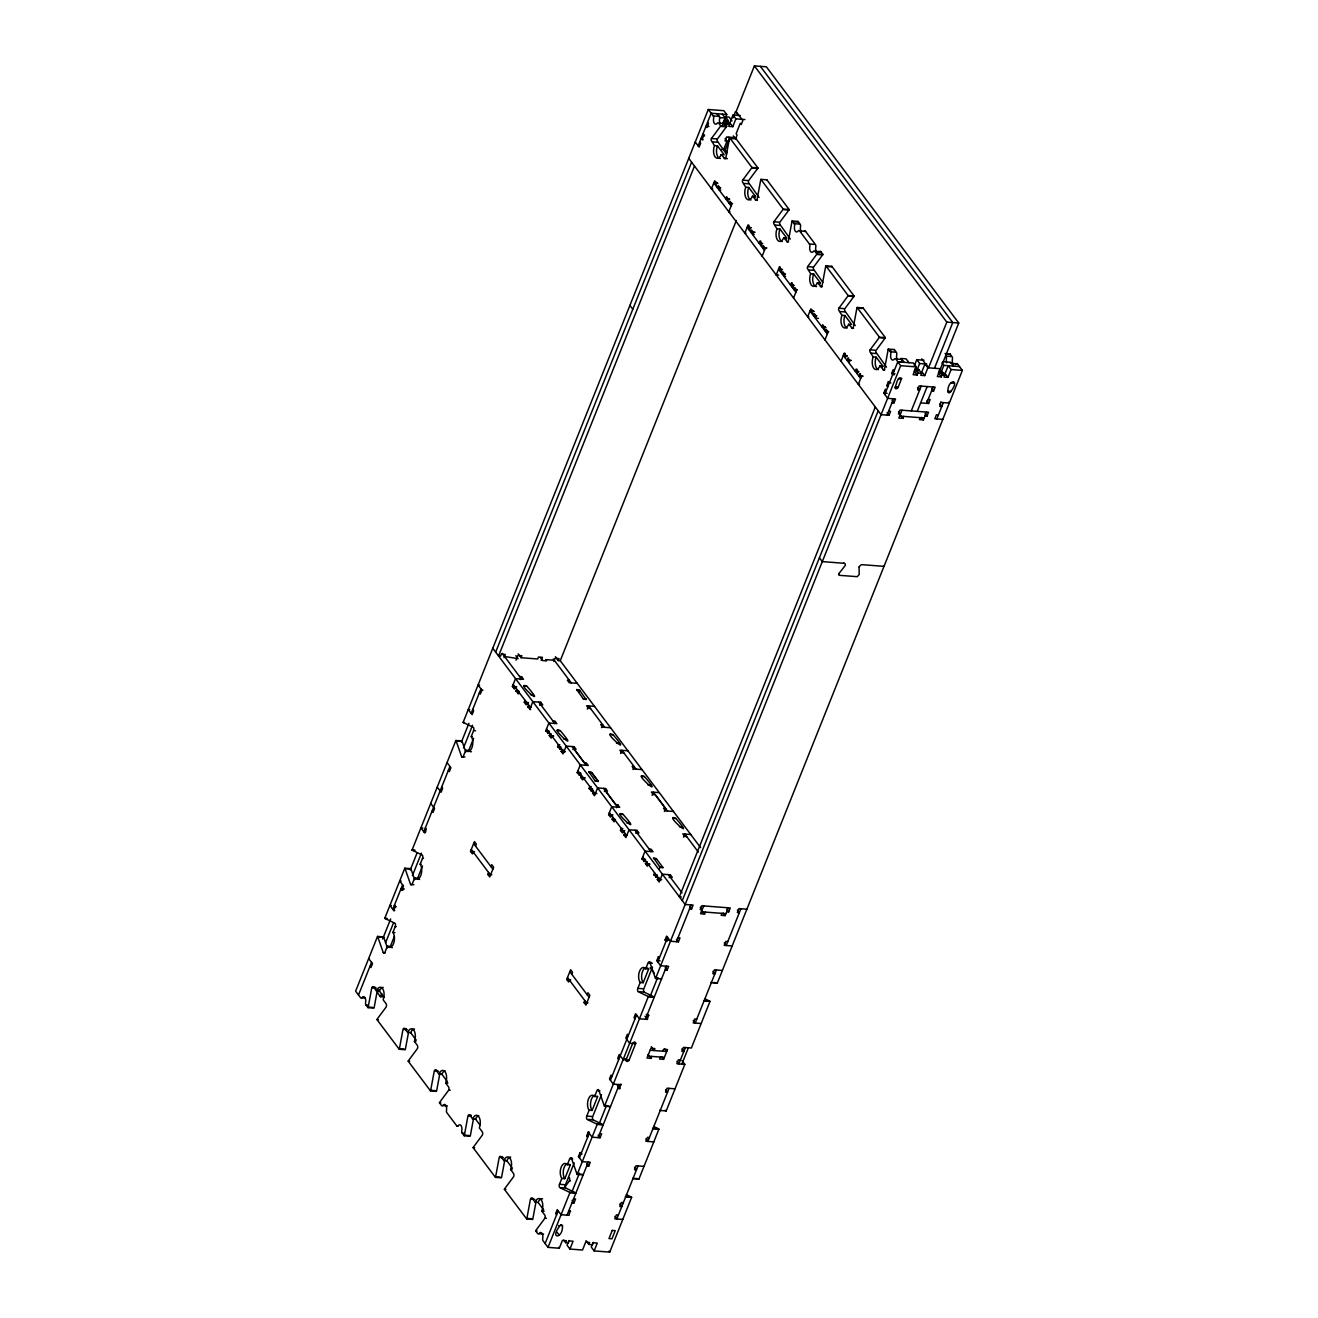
<?xml version="1.0" encoding="UTF-8"?>
<svg xmlns="http://www.w3.org/2000/svg" width="1318" height="1318" viewBox="0 0 1318 1318"><rect width="100%" height="100%" fill="white"/><g stroke="black" fill="none" stroke-linecap="round" stroke-linejoin="round"><path stroke-width="1.5" d="M843.635 562.802L843.998 563.28A2.339 1.713 -36.9 0 1 844.805 566.065L839.055 573.379L839.401 575.323L857.277 576.691L859.221 574.467L859.039 566.691M377.393 990.082L374.164 1007.512A2.339 1.236 -85.6 0 1 373.983 1008.138L368.002 1007.677A2.339 1.236 -85.6 0 0 368.183 1007.067L371.791 987.693A2.339 1.236 -85.6 0 1 373.521 987.001L375.02 987.116M408.646 1031.697L405.4 1049.128A2.339 1.236 -85.6 0 1 405.219 1049.738L399.255 1049.293A2.339 1.236 -85.6 0 0 399.436 1048.667L403.028 1029.292A2.339 1.236 -85.6 0 1 404.774 1028.617L406.273 1028.732M439.899 1073.297L436.653 1090.744A2.339 1.236 -85.6 0 1 436.472 1091.353L430.492 1090.892A2.339 1.236 -85.6 0 0 430.689 1090.283L434.281 1070.908A2.339 1.236 -85.6 0 1 436.027 1070.232L436.769 1070.282M473.59 1118.175L470.361 1135.622A2.339 1.236 -85.6 0 1 470.18 1136.231L464.2 1135.77A2.339 1.236 -85.6 0 0 464.381 1135.16L467.989 1115.786A2.339 1.236 -85.6 0 1 469.735 1115.11L471.218 1115.226M504.843 1159.791L501.598 1177.221A2.339 1.236 -85.6 0 1 501.417 1177.847L495.453 1177.386A2.339 1.236 -85.6 0 0 495.634 1176.776L499.225 1157.402A2.339 1.236 -85.6 0 1 500.972 1156.71L502.471 1156.825M536.096 1201.406L532.851 1218.837A2.339 1.236 -85.6 0 1 532.67 1219.447L526.706 1219.002A2.339 1.236 -85.6 0 0 526.887 1218.376L530.479 1199.001A2.339 1.236 -85.6 0 1 532.225 1198.326L532.966 1198.391M759.053 197.453L748.377 182.362A2.356 1.236 -85.6 0 1 748.64 180.599L757.669 168.44A2.339 1.236 -85.6 0 0 757.932 167.93L735.609 138.209L729.628 137.747A2.356 1.236 -85.6 0 0 729.447 138.357L725.856 157.748A2.356 1.236 -85.6 0 1 725.015 158.753L721.226 154.568A8.205 4.3 -85.6 0 1 715.114 156.957A8.205 4.3 -85.6 0 1 714.488 145.623L711.143 140.285A2.356 1.236 -85.6 0 1 711.423 138.522L720.435 126.363A2.339 1.236 -85.6 0 0 720.699 125.853L718.672 123.151A2.339 1.236 -85.6 0 0 717.239 123.249A4.695 2.471 -85.6 0 1 714.389 123.447A4.695 2.471 -85.6 0 1 713.615 118.422A2.339 1.236 -85.6 0 0 713.236 115.918L708.277 109.493L463.162 722.297A2.339 1.236 -85.6 0 0 463.475 722.577L473.426 727.371A2.339 1.236 -85.6 0 1 473.59 730.617L471.251 736.498A8.205 4.316 -85.6 0 1 471.877 747.833A8.205 4.316 -85.6 0 1 465.765 750.206L463.409 756.087A2.339 1.236 -85.6 0 1 461.662 756.763L456.127 740.93A2.339 1.236 -85.6 0 0 455.88 740.485L461.86 740.947A2.339 1.236 -85.6 0 1 462.107 741.391L465.798 751.952M801.295 231.671A4.695 2.471 -85.6 0 1 800.52 226.647A2.339 1.236 -85.6 0 0 800.125 224.126L798.098 221.424L792.134 220.979A2.356 1.236 -85.6 0 0 791.953 221.589L788.345 240.963A2.356 1.236 -85.6 0 1 787.521 241.968L783.716 237.8A8.205 4.316 -85.6 0 1 777.604 240.173A8.205 4.316 -85.6 0 1 776.994 228.821L773.65 223.5A2.356 1.236 -85.6 0 1 773.913 221.753L782.941 209.595A2.339 1.236 -85.6 0 0 783.205 209.084L760.881 179.363A2.356 1.236 -85.6 0 0 760.7 179.973L757.109 199.347A2.356 1.236 -85.6 0 1 756.268 200.369L752.463 196.184A8.205 4.3 -85.6 0 1 746.367 198.557A8.205 4.3 -85.6 0 1 745.741 187.222L742.396 181.9A2.356 1.236 -85.6 0 1 742.677 180.138L751.688 167.979A2.339 1.236 -85.6 0 0 751.952 167.468L729.628 137.747M855.25 325.562L844.574 310.455A2.356 1.236 -85.6 0 1 844.838 308.692L853.866 296.534A2.339 1.236 -85.6 0 0 854.13 296.023L831.806 266.302L825.826 265.857A2.356 1.236 -85.6 0 0 825.645 266.467L822.053 285.841A2.356 1.236 -85.6 0 1 821.213 286.846L817.424 282.678A8.205 4.3 -85.6 0 1 811.311 285.05A8.205 4.3 -85.6 0 1 810.685 273.716L807.357 268.378A2.356 1.236 -85.6 0 1 807.621 266.631L816.633 254.456A2.339 1.236 -85.6 0 0 816.896 253.962L814.87 251.26A2.356 1.236 -85.6 0 0 813.783 251.013L813.437 251.359A4.695 2.471 -85.6 0 1 810.586 251.557A4.695 2.471 -85.6 0 1 809.812 246.532A2.339 1.236 -85.6 0 0 809.433 244.011L799.598 230.914A2.356 1.236 -85.6 0 0 798.51 230.683L798.164 231.012A4.695 2.471 -85.6 0 1 795.314 231.21A4.695 2.471 -85.6 0 1 794.54 226.185A2.339 1.236 -85.6 0 0 794.161 223.681L792.134 220.979M896.981 358.842A4.695 2.471 -85.6 0 1 896.718 354.74A2.339 1.236 -85.6 0 0 896.322 352.236L894.296 349.534L888.332 349.072A2.356 1.236 -85.6 0 0 888.151 349.682L884.543 369.056A2.356 1.236 -85.6 0 1 883.719 370.061L879.913 365.893A8.205 4.3 -85.6 0 1 873.818 368.266A8.205 4.3 -85.6 0 1 873.191 356.931L869.847 351.609A2.356 1.236 -85.6 0 1 870.111 349.847L879.139 337.688A2.339 1.236 -85.6 0 0 879.403 337.177L857.079 307.456A2.356 1.236 -85.6 0 0 856.898 308.066L853.306 327.457A2.356 1.236 -85.6 0 1 852.466 328.462L848.677 324.277A8.205 4.3 -85.6 0 1 842.564 326.666A8.205 4.3 -85.6 0 1 841.938 315.332L838.594 309.994A2.356 1.236 -85.6 0 1 838.874 308.231L847.886 296.072A2.339 1.236 -85.6 0 0 848.149 295.562L825.826 265.857M387.426 947.873L383.736 937.329A2.339 1.236 -85.6 0 0 383.489 936.884L377.525 936.423L355.613 991.185L360.539 997.726A2.339 1.236 -85.6 0 0 361.956 997.627A4.695 2.455 -85.6 0 1 364.822 997.429A4.695 2.455 -85.6 0 1 365.597 1002.454A2.339 1.236 -85.6 0 0 365.976 1004.975L368.002 1007.677M377.525 936.423A2.339 1.236 -85.6 0 1 377.755 936.867L383.291 952.7A2.339 1.236 -85.6 0 0 385.037 952.024L387.393 946.143A8.205 4.316 -85.6 0 0 393.505 943.77A8.205 4.316 -85.6 0 0 392.879 932.419L395.235 926.554A2.339 1.236 -85.6 0 0 395.054 923.308L385.103 918.514A2.339 1.236 -85.6 0 1 384.79 918.234L404.807 868.2L410.771 868.661A2.339 1.236 -85.6 0 1 411.018 869.106L414.709 879.666M404.807 868.2A2.339 1.236 -85.6 0 1 405.054 868.644L410.59 884.477A2.339 1.236 -85.6 0 0 412.32 883.801L414.676 877.92A8.205 4.316 -85.6 0 0 420.788 875.547A8.205 4.316 -85.6 0 0 420.162 864.213L422.518 858.331A2.339 1.236 -85.6 0 0 422.337 855.085L412.386 850.291A2.339 1.236 -85.6 0 1 412.073 850.011L455.88 740.485M358.496 995.024L371.561 962.371M392.78 909.305L402.583 884.806M449.932 766.433L423.803 831.757L425.796 831.905M471.152 713.367L480.955 688.886M495.65 652.146L691.571 162.312M698.095 145.985L711.209 113.216L726.745 114.518L722.758 124.304M394.741 910.656L393.752 910.59L395.318 906.669L394.362 905.384L395.351 905.466M402.978 890.095L401.974 890.012L403.539 886.091L399.7 880.968L401.199 881.083M479.554 685.146L478.072 685.047L481.91 690.171L480.345 694.075L479.39 692.807L480.378 692.873M703.104 139.708L702.115 139.642L703.68 135.721L702.708 134.436L704.207 134.551M382.632 939.009L390.655 918.959M410.26 869.979L417.032 853.01M461.366 742.166L468.911 723.335M694.454 166.15L498.534 655.985L500.527 656.133L501.301 654.173L505.288 654.486L504.036 657.616M385.531 942.848L393.555 922.798M412.386 875.696L421.43 853.092M463.508 747.899L472.552 725.279M387.393 946.143L390.375 946.373L394.395 936.307M414.676 877.92L417.658 878.15L422.534 865.959M465.765 750.206L468.747 750.436L473.623 738.245M724.01 120.366L723.22 122.327L726.119 126.166L726.893 124.222L724.01 120.366L726.696 120.581L729.579 124.419L728.788 126.38L732.775 126.676L735.905 118.851L733.022 114.995L729.892 122.838L732.775 126.676M732.034 120.992L729.151 117.137L725.493 116.857L724.719 118.818L726.63 121.388M378.793 989.719L377.541 992.866L380.424 996.705L384.032 996.985M727.602 122.673L728.376 120.712L725.493 116.857M380.424 996.705L381.693 993.574M516.013 660.153L517.892 655.441L521.879 655.754L521.088 657.715L537.678 658.984L538.469 657.023L542.456 657.32L541.204 660.466M732.973 117.846L735.477 111.569L738.36 115.407M941.299 376.866L938.416 373.027L939.207 371.066L942.09 374.905L941.299 376.866L937.312 376.569L958.746 323.009L766.351 66.806L754.39 65.9L736.119 111.618L742.841 120.581L741.276 124.502L740.321 123.217L736.136 133.678L737.091 134.947L735.526 138.868L733.286 135.886M725.114 138.489L727.025 141.059L723.631 149.544L721.638 149.395M724.801 150.96L730.123 137.665L728.129 137.517M516.096 687.139L514.317 689.017L512.389 686.447L515.519 678.622L523.493 679.231L521.566 676.661L519.572 676.513M711.44 188.787L714.636 180.83L717.552 183.466M715.773 185.344L716.547 183.383M520.396 679.61L521.566 676.661M518.831 693.795L515.915 691.159L516.705 689.199M517.842 693.713L518.633 691.752M527.958 702.939L526.179 704.817L524.251 702.247L525.042 700.303M727.635 201.143L728.409 199.183L726.498 196.629L725.707 198.59L728.689 198.82M530.709 709.595L527.777 706.959L528.567 704.998M473.211 851.988L472.421 853.949L470.51 851.395L474.431 841.592L476.342 844.146L475.567 846.107M529.704 709.512L532.834 701.67L540.808 702.28L542.736 704.85L540.742 704.702M728.755 211.852L731.951 203.895L730.024 201.325L729.233 203.285L732.561 203.532M553.807 661.422L555.059 658.292L559.046 658.605L558.255 660.549L560.249 660.713L700.616 847.639M539.639 705.229L540.808 702.28M560.249 660.713L736.35 220.436M490.955 866.601L491.746 864.657L493.657 867.211L489.736 877.014L487.825 874.444L488.599 872.483M548.667 733.5L545.734 730.864L548.881 723.022L556.839 723.631L554.911 721.078L552.917 720.913M748.97 225.312L747.981 225.23L744.802 233.187L746.037 233.171M547.662 733.418L549.441 731.539M747.981 225.23L749.893 227.8L749.118 229.76L750.107 229.826M553.461 736.284L551.978 736.169L551.188 738.129L549.26 735.559L551.039 733.681M755.033 232.215L750.716 231.886L751.507 229.942L753.435 232.495L752.644 234.456L754.143 234.571M579.113 691.835L579.558 690.187L576.641 689.495L583.297 698.853L586.197 699.561L579.706 690.368L576.724 690.138M560.529 749.299L557.613 746.663L558.387 744.703L559.886 744.818M760.832 241.112L759.053 242.99L762.051 243.22M559.524 749.217L560.315 747.257M759.843 241.029L761.771 243.599L760.98 245.56L761.985 245.626M580.085 775.346L577.169 772.71L580.299 764.868L588.256 765.478L586.329 762.924L584.335 762.76L574.088 749.102L576.081 749.25L574.154 746.696L566.196 746.087L563.05 753.912L561.139 751.359L562.918 749.481M762.117 256.252L765.297 248.295L763.369 245.725L762.578 247.685L766.895 248.015M587.334 709.068L588.586 705.937L604.616 727.289M572.984 749.629L574.154 746.696M776.203 275.034L779.399 267.076L780.404 267.159M579.096 775.264L580.876 773.386M779.399 267.076L781.327 269.646L780.536 271.607L781.541 271.673M584.895 778.114L583.396 778.015L582.622 779.959L580.694 777.406L581.469 775.445M601.519 727.668L602.688 724.735L600.711 724.571L602.623 727.141L610.596 727.75M591.947 791.146L589.031 788.51L589.821 786.549L591.304 786.665M792.266 282.958L790.487 284.836L793.469 285.067M590.958 791.064L592.738 789.185M791.261 282.876L793.189 285.446L792.415 287.406L793.403 287.472M612.293 815.232L610.514 817.111L608.587 814.557L611.733 806.715L619.691 807.324L617.763 804.771L615.77 804.606L605.506 790.948L607.483 791.097L605.572 788.543L597.598 787.933L594.484 795.759L592.556 793.205L593.347 791.245M793.518 298.099L796.715 290.141L794.787 287.571L794.013 289.532L797.324 289.795M604.385 791.475L605.572 788.543M620.679 753.484L621.931 750.354L636.05 769.135M807.637 316.88L810.834 308.923L813.75 311.559M812.745 311.493L811.97 313.453L812.959 313.519M614.831 819.845L614.04 821.806L612.112 819.252L612.903 817.292M616.593 807.703L617.763 804.771M632.953 769.514L634.139 766.582L632.146 766.417L634.073 768.987L642.031 769.597M624.155 831.032L622.376 832.91L620.448 830.356L621.239 828.396L622.739 828.511M824.887 326.913L821.905 326.683L822.696 324.722L824.623 327.292L823.832 329.253L824.821 329.319M636.94 832.795L638.933 832.943L637.006 830.389L629.048 829.78L625.902 837.605L623.974 835.052L624.765 833.091M569.409 980.081L568.635 982.042L566.707 979.488L570.628 969.686L572.539 972.256L571.765 974.216M824.953 339.945L828.149 331.988L826.221 329.418L825.43 331.378L828.758 331.642M635.836 833.322L637.006 830.389M652.113 795.331L653.366 792.2L667.468 810.982M587.153 994.711L587.943 992.751L589.854 995.304L585.95 1005.107L584.022 1002.537L584.797 1000.593M644.864 861.593L641.932 858.957L645.079 851.131L653.036 851.725L651.108 849.171L649.115 849.023M840.999 361.297L844.179 353.339L845.168 353.405M643.859 861.527L645.639 859.633M845.316 357.853L846.107 355.893L844.179 353.339M664.371 811.361L665.541 808.412L655.293 794.754L653.3 794.606L651.389 792.036L659.346 792.645M649.675 864.377L648.176 864.262L647.385 866.223L645.474 863.652L647.253 861.774M848.693 358.101L846.914 359.995L851.23 360.325M848.841 362.549L849.632 360.588L847.705 358.035M656.726 877.393L653.81 874.757L654.585 872.796M857.03 369.205L855.25 371.099L858.249 371.314L857.656 372.796M655.721 877.327L657.501 875.432M857.178 373.653L857.969 371.692L856.041 369.139M659.329 868.628L659.923 867.145L653.58 857.853L656.348 858.661L663.069 867.722L660.087 867.326L662.905 867.376M670.285 877.195L672.279 877.36L670.351 874.79L662.394 874.18L659.247 882.022L657.336 879.452L659.115 877.574M860.555 373.9L858.776 375.795L863.092 376.124M859.567 373.834L861.494 376.388L858.315 384.345L859.55 384.329M683.531 837.177L684.783 834.03L698.359 852.103M669.182 877.722L670.351 874.79M560.661 1187.617L565.636 1187.996L575.587 1192.79A2.339 1.236 -85.6 0 1 575.884 1193.07L569.92 1192.609A2.339 1.236 -85.6 0 0 569.607 1192.329L559.656 1187.534A2.339 1.236 -85.6 0 1 559.475 1184.305L561.83 1178.424A8.205 4.316 -85.6 0 1 561.204 1167.089A8.205 4.316 -85.6 0 1 567.317 1164.717L570.299 1164.931L564.812 1178.654L561.83 1178.424M567.317 1164.717L569.673 1158.835A2.339 1.236 -85.6 0 1 571.419 1158.16L572.407 1158.225M587.943 1119.394L592.919 1119.773L602.87 1124.567A2.339 1.236 -85.6 0 1 603.183 1124.847L597.202 1124.402A2.339 1.236 -85.6 0 0 596.889 1124.106L586.938 1119.328A2.339 1.236 -85.6 0 1 586.774 1116.082L589.113 1110.201A8.205 4.316 -85.6 0 1 588.487 1098.866A8.205 4.316 -85.6 0 1 594.599 1096.494L597.598 1096.724L592.111 1110.431L589.113 1110.201M594.599 1096.494L596.955 1090.612A2.339 1.236 -85.6 0 1 598.701 1089.937L604.237 1105.753A2.339 1.236 -85.6 0 0 604.484 1106.214L610.448 1106.659A2.339 1.236 -85.6 0 1 610.201 1106.214M639.016 991.68L644.008 992.075L653.942 996.853A2.339 1.236 -85.6 0 1 654.255 997.149L648.291 996.688A2.339 1.236 -85.6 0 0 647.978 996.408L638.027 991.614A2.339 1.236 -85.6 0 1 637.846 988.368L640.202 982.487A8.205 4.316 -85.6 0 1 639.576 971.152A8.205 4.316 -85.6 0 1 645.688 968.779L648.67 969.01L643.184 982.717L640.202 982.487M645.688 968.779L648.044 962.898A2.339 1.236 -85.6 0 1 649.79 962.222L650.779 962.305M875.3 406.982L679.38 896.817L681.373 896.965M574.187 1162.921L565.455 1184.767A2.339 1.236 -85.6 0 0 565.636 1187.996M601.469 1094.714L592.738 1116.544A2.339 1.236 -85.6 0 0 592.919 1119.773M652.558 967L643.827 988.83A2.339 1.236 -85.6 0 0 644.008 992.075M586.708 1166.035L588.701 1166.183L590.266 1162.262L582.292 1161.652L578.454 1156.529L580.019 1152.624L581.007 1152.69M587.647 1137.236L586.675 1135.968L588.24 1132.047L589.245 1132.113M665.079 970.097L667.056 970.262L668.638 966.341L660.664 965.732L656.825 960.608L658.39 956.687L659.379 956.753M667.007 941.381L665.046 940.031L666.611 936.11L670.467 941.233L678.424 941.843L679.989 937.922L677.996 937.773M892.006 402.715L893.999 402.863L895.565 398.942L887.607 398.333L883.801 393.094L885.366 389.172L886.339 390.457M887.772 386.866L886.816 385.581L888.381 381.66L889.37 381.742M894.098 374.889L891.643 373.505L893.209 369.584L894.164 370.869M545.125 1243.533L558.189 1210.88M579.409 1157.814L589.212 1133.332M610.432 1080.266L636.561 1014.942M657.781 961.876L667.583 937.395M682.263 900.655L878.183 410.821M884.724 394.494L897.822 361.725L895.795 359.023A2.356 1.236 -85.6 0 0 894.708 358.776L894.378 359.122A4.695 2.471 -85.6 0 1 891.512 359.32A4.695 2.471 -85.6 0 1 890.737 354.278A2.339 1.236 -85.6 0 0 890.358 351.774L888.332 349.072M626.347 1194.652L631.322 1197.057A2.339 1.236 -85.6 0 1 631.635 1197.337L609.723 1252.1L594.138 1250.914L597.268 1243.072L593.281 1242.759L592.507 1244.719L588.849 1244.439L589.64 1242.479L585.653 1242.182L582.523 1250.024L569.936 1249.052L573.083 1241.226L569.096 1240.913L568.305 1242.874L565.636 1242.676L566.41 1240.716L562.424 1240.403L559.293 1248.245L548.008 1247.372L569.92 1192.609M577.943 1174.058L582.918 1174.437A2.339 1.236 -85.6 0 0 583.166 1174.882L577.185 1174.42L597.202 1124.402M604.484 1106.214L648.291 996.688M661.29 978.5A2.339 1.236 -85.6 0 0 661.537 978.945L655.557 978.5L900.672 365.679L897.789 361.84L913.374 363.027L916.257 366.882L913.127 374.707L917.114 375.02L917.888 373.06L915.005 369.221L914.231 371.182L917.114 375.02M572.144 1191.357L579.442 1173.135M599.015 1124.205L606.544 1105.357M650.12 996.408L657.666 977.561M559.491 1226.383C549.458 1239.332 562.737 1238.706 562.473 1226.613A1.763 1.285 -36.9 0 0 561.567 1225.032A1.763 1.285 -36.9 0 0 559.491 1226.383L558.766 1225.427M626.099 1059.837L632.64 1043.51A1.763 1.285 -36.9 0 1 634.716 1042.159A1.763 1.285 -36.9 0 1 635.622 1043.741L629.081 1060.067A1.763 1.285 -36.9 0 1 627.006 1061.418A1.763 1.285 -36.9 0 1 626.099 1059.837L625.144 1058.552M567.053 1215.18L588.273 1162.114M598.075 1137.632L619.295 1084.566M645.408 1019.242L666.644 966.176M676.431 941.695L691.126 904.955M887.096 415.005L893.62 398.679M556.624 1214.801L555.652 1213.516L557.234 1209.595L561.073 1214.718L569.046 1215.328L570.117 1210.781M572.012 1202.774L574.005 1202.922L575.571 1199.001L573.577 1198.853M588.24 1132.047L592.095 1137.17L600.052 1137.78L601.634 1133.859L599.641 1133.711M617.73 1088.47L619.724 1088.635L620.794 1084.071M634.996 1018.863L634.024 1017.578L635.589 1013.674L639.444 1018.798L647.402 1019.407L648.489 1014.844M689.561 908.876L691.555 909.025L693.12 905.104L685.162 904.494L492.767 648.308M688.721 158.358L881.083 414.659L889.04 415.269L890.606 411.364L888.612 411.2M914.264 365.943L916.768 359.666L923.951 360.226M568.931 1240.518L567.053 1245.213L569.936 1249.052M917.147 369.781L919.651 363.521L916.768 359.666M703.746 905.911L700.583 913.753L704.57 914.066L705.361 912.105M902.006 410.211L898.86 418.053L902.846 418.35L903.621 416.389M917.872 371.462L918.662 369.501L915.005 369.221M918.662 369.501L921.546 373.34L920.755 375.3L924.742 375.597L927.872 367.771L924.989 363.916L921.859 371.758L924.742 375.597M651.224 1046.69L654.123 1050.545L654.898 1048.584L650.911 1048.271L647.006 1058.074L650.977 1058.37L651.767 1056.41M911.265 410.919L921.2 386.108M754.39 65.9L946.802 322.103L928.515 367.821L921.776 358.842M917.246 411.381L927.164 386.553M934.478 368.266L952.766 322.548L760.371 66.361M660.384 1057.085L659.61 1059.029L663.597 1059.342L667.501 1049.54L663.531 1049.243L662.74 1051.204M721.951 913.374L721.16 915.335L725.147 915.631L728.294 907.789M920.211 417.658L919.437 419.618L923.407 419.931L926.554 412.089M926.603 403.341L933.144 387.014M593.133 1242.363L591.255 1247.059L594.138 1250.914M920.639 402.88L928.597 403.489L930.162 399.568L928.185 399.42M931.579 390.935L933.556 391.084L935.137 387.162L919.206 385.943L917.641 389.864L919.635 390.013L917.707 387.459M941.332 371.627L943.836 365.366L941.925 362.796M726.712 911.71L728.706 911.875L730.271 907.954L701.736 905.763L700.171 909.684L702.148 909.832L700.237 907.278M924.972 416.01L926.966 416.159L928.531 412.237L899.996 410.063L898.431 413.967L900.425 414.132L898.497 411.562M951.102 369.534L947.971 377.376L945.088 373.538L948.219 365.696L951.102 369.534L962.387 370.407L717.272 983.212L711.308 982.767A2.339 1.236 -85.6 0 1 711.061 982.305M939.207 371.066L941.876 371.264L944.775 375.119L943.985 377.08L947.971 377.376M737.405 910.112L739.332 912.682L737.339 912.534L738.904 908.613L746.878 909.222M939.866 403.967L941.777 406.521L939.783 406.372L940.871 401.809M638.044 1165.919L616.824 1218.985L614.896 1216.432M669.066 1088.371L647.846 1141.437L645.919 1138.867M685.393 1047.546L678.852 1063.873L676.941 1061.32M716.415 969.999L695.179 1023.048L693.268 1020.494M740.897 908.761L726.202 945.5L724.29 942.93M936.818 418.926L943.342 402.6M947.922 391.166C947.658 379.073 960.937 378.464 950.904 391.397A1.763 1.285 -36.9 0 1 948.828 392.764A1.763 1.285 -36.9 0 1 947.922 391.166L950.904 391.397M681.851 1064.104L688.375 1047.777M632.689 1178.243A2.339 1.236 -85.6 0 0 632.937 1178.687L638.9 1179.149L658.918 1129.114A2.339 1.236 -85.6 0 0 658.605 1128.834L653.629 1126.445M659.972 1110.02A2.339 1.236 -85.6 0 0 660.219 1110.481L666.2 1110.926L684.833 1064.334L681.95 1060.496M704.718 998.731L709.694 1001.12A2.339 1.236 -85.6 0 1 710.007 1001.4L691.357 1048.008L683.399 1047.398L681.834 1051.319L683.828 1051.467L681.9 1048.897M719.677 123.233L724.653 123.612L726.679 126.314A2.339 1.236 -85.6 0 1 726.416 126.825L717.404 138.983A2.356 1.236 -85.6 0 0 717.124 140.746L726.663 154.338M760.881 179.363L766.862 179.825L789.169 209.546A2.339 1.236 -85.6 0 1 788.905 210.04L779.894 222.198A2.356 1.236 -85.6 0 0 779.613 223.961L790.306 239.069M818.725 252.479A4.695 2.471 -85.6 0 0 819.417 251.82L819.763 251.474A2.356 1.236 -85.6 0 1 820.85 251.705L822.877 254.407A2.339 1.236 -85.6 0 1 822.613 254.918L813.601 267.076A2.356 1.236 -85.6 0 0 813.321 268.839L822.86 282.431M373.521 987.001L376.421 990.856A8.205 4.316 -85.6 0 1 382.517 988.484A8.205 4.316 -85.6 0 1 383.143 999.818L386.042 1003.657A2.339 1.236 -85.6 0 1 386.207 1006.903L377.195 1019.061A2.339 1.236 -85.6 0 0 376.932 1019.572L399.255 1049.293M857.079 307.456L863.059 307.918L885.366 337.639A2.339 1.236 -85.6 0 1 885.103 338.149L876.091 350.308A2.356 1.236 -85.6 0 0 875.827 352.054L886.503 367.162M404.774 1028.617L407.657 1032.455A8.205 4.316 -85.6 0 1 413.77 1030.083A8.205 4.316 -85.6 0 1 414.396 1041.434L417.279 1045.273A2.339 1.236 -85.6 0 1 417.46 1048.518L408.448 1060.677A2.339 1.236 -85.6 0 0 408.185 1061.171L430.492 1090.892M436.027 1070.232L438.91 1074.071A8.205 4.316 -85.6 0 1 445.023 1071.699A8.205 4.316 -85.6 0 1 445.649 1083.034L448.532 1086.889A2.339 1.236 -85.6 0 1 448.713 1090.118L439.701 1102.276A2.339 1.236 -85.6 0 0 439.438 1102.787L441.464 1105.489A2.339 1.236 -85.6 0 0 442.551 1105.736L443.573 1104.715A4.695 2.455 -85.6 0 1 446.654 1108.833L446.44 1110.926A2.339 1.236 -85.6 0 0 446.901 1112.738L456.736 1125.819A2.339 1.236 -85.6 0 0 457.824 1126.066L458.845 1125.061A4.695 2.455 -85.6 0 1 461.926 1129.164L461.712 1131.256A2.339 1.236 -85.6 0 0 462.173 1133.068L464.2 1135.77M469.735 1115.11L472.618 1118.949A8.205 4.316 -85.6 0 1 478.731 1116.577A8.205 4.316 -85.6 0 1 479.34 1127.911L482.24 1131.767A2.339 1.236 -85.6 0 1 482.404 1134.996L473.393 1147.154A2.339 1.236 -85.6 0 0 473.129 1147.665L495.453 1177.386M500.972 1156.71L503.855 1160.565A8.205 4.316 -85.6 0 1 509.967 1158.192A8.205 4.316 -85.6 0 1 510.593 1169.527L513.476 1173.366A2.339 1.236 -85.6 0 1 513.658 1176.612L504.646 1188.77A2.339 1.236 -85.6 0 0 504.382 1189.281L526.706 1219.002M564.895 1186.958L569.409 1180.879A2.339 1.236 -85.6 0 0 569.228 1177.633M532.225 1198.326L535.108 1202.164A8.205 4.316 -85.6 0 1 541.22 1199.792A8.205 4.316 -85.6 0 1 541.846 1211.143L544.729 1214.982A2.339 1.236 -85.6 0 1 544.911 1218.227L535.899 1230.386A2.339 1.236 -85.6 0 0 535.635 1230.88L537.662 1233.582A2.339 1.236 -85.6 0 0 539.078 1233.483A4.695 2.455 -85.6 0 1 541.945 1233.286A4.695 2.455 -85.6 0 1 542.719 1238.327A2.339 1.236 -85.6 0 0 543.098 1240.831L548.008 1247.372M804.145 231.474L804.491 231.144A2.356 1.236 -85.6 0 1 805.578 231.375L815.397 244.473A2.339 1.236 -85.6 0 1 815.793 246.977A4.695 2.471 -85.6 0 0 816.056 251.079M708.277 109.493L723.862 110.679L726.745 114.518M733.022 114.995L740.222 115.556M713.236 115.918L718.211 116.297M735.905 118.851L744.901 119.526M725.905 122.541L729.892 122.838M726.893 124.222L729.579 124.419M720.699 125.853L726.679 126.314M721.44 126.446L726.416 126.825M708.969 126.495L705.987 126.264L706.942 127.549L708.507 123.628L707.552 122.36M736.564 137.747L726.613 136.973L725.032 140.894L727.025 141.059M703.68 135.721L704.669 135.787M729.447 138.357L734.423 138.752M711.423 138.522L716.399 138.901M702.148 138.423L701.143 138.357L702.115 139.642M712.593 141.85L717.569 142.229M714.488 145.606L717.47 145.837L724.208 154.799L721.226 154.568M724.109 158.424L727.421 158.671M751.952 167.468L757.932 167.93M752.677 168.045L757.669 168.44M742.677 180.138L747.652 180.517M743.846 183.449L748.822 183.828M717.783 183.218L713.796 182.905L731.111 205.97M745.741 187.222L748.723 187.453L755.461 196.415A8.221 4.316 -85.6 0 1 754.967 197.486M720.682 187.733L717.371 187.486L718.162 185.525L720.073 188.095L719.298 190.056L720.781 190.154M711.489 188.672L712.692 188.754M752.463 196.184L755.461 196.415M755.362 200.023L757.339 200.188M728.409 199.183L729.414 199.265M783.205 209.084L789.169 209.546M783.93 209.661L788.905 210.04M728.805 211.72L730.007 211.819M791.953 221.589L796.929 221.968M773.913 221.753L778.905 222.132M794.161 223.681L799.136 224.06M775.099 225.065L780.075 225.444M776.977 228.838L779.976 229.052L786.698 238.031A8.205 4.316 -85.6 0 1 786.203 239.102M800.603 230.996L805.578 231.375M751.128 227.619L747.141 227.322L764.456 250.371M749.893 227.8L750.898 227.882M753.435 232.495L754.423 232.578M783.716 237.8L786.698 238.031M786.599 241.639L788.592 241.787M809.433 244.011L814.409 244.39M761.771 243.599L762.76 243.682M815.875 251.326L820.85 251.705M765.297 248.295L766.285 248.377M816.896 253.962L822.877 254.407M817.638 254.539L822.613 254.918M825.645 266.467L830.62 266.846M807.621 266.631L812.596 267.01M808.791 269.943L813.766 270.322M782.53 269.465L778.559 269.169L795.874 292.217M781.327 269.646L782.315 269.712M810.685 273.699L813.667 273.93L820.406 282.909A8.221 4.316 -85.6 0 1 819.911 283.98M785.462 273.996L782.151 273.732L782.925 271.772L784.853 274.342L784.062 276.302L785.561 276.418M776.269 274.918L778.658 275.1M817.424 282.678L820.406 282.909M820.307 286.517L822.3 286.665M793.189 285.446L794.177 285.512M848.149 295.562L854.13 296.023M848.874 296.155L853.866 296.534M859.88 308.297L861.873 308.461M838.874 308.231L843.85 308.61M840.044 311.559L845.019 311.938M813.98 311.312L809.993 311.015L827.309 334.064M946.802 322.103L958.746 323.009M841.938 315.315L844.92 315.546L851.659 324.508L848.677 324.277M816.896 315.842L813.568 315.579L814.359 313.618L816.27 316.188L815.496 318.149L818.478 318.379M807.687 316.765L808.89 316.864M851.56 328.133L853.553 328.281M824.623 327.292L825.612 327.358M879.403 337.177L885.366 337.639M880.127 337.754L885.103 338.149M945.022 353.537L949.998 353.916L952.024 356.618A2.339 1.236 -85.6 0 1 952.42 359.122A4.695 2.471 -85.6 0 0 953.178 364.163M888.151 349.682L891.462 349.945M947.823 354.377L948.812 354.443M870.127 349.847L875.103 350.226M890.358 351.774L895.334 352.153M951.036 356.535L946.06 356.157A2.339 1.236 -85.6 0 1 946.439 358.677A4.695 2.471 -85.6 0 0 946.703 362.763M871.297 353.158L876.272 353.537M942.897 361.676L950.64 362.269L953.524 366.107M873.175 356.931L876.173 357.162L882.895 366.124A8.205 4.316 -85.6 0 1 882.401 367.195M896.8 359.089L901.776 359.468L903.802 362.17L897.822 361.725M952.486 363.488L957.461 363.867L962.387 370.407M847.326 355.712L843.339 355.415L860.654 378.48M846.107 355.893L847.095 355.975M919.651 363.521L926.834 364.065M943.836 365.366L959.504 366.569M849.632 360.588L850.621 360.671M900.672 365.679L916.257 366.882M927.872 367.771L940.459 368.727M879.913 365.893L882.895 366.124M941.101 373.225L945.088 373.538M882.796 369.732L884.79 369.897M917.888 373.06L921.546 373.34M942.09 374.905L944.775 375.119M891.643 373.505L894.955 373.752M857.969 371.692L858.957 371.775M898.481 378.859L901.463 379.09M951.184 383.011L954.166 383.241L953.458 382.286M861.494 376.388L862.483 376.47M890.836 383.06L888.381 381.66M886.816 385.581L887.805 385.663M895.219 387.014L898.201 387.245M883.801 393.094L887.129 393.341M941.365 402.451L949.322 403.061L948.598 402.105M938.383 415.005L936.39 414.857L934.824 418.778L942.798 419.388M899.65 416.093L924.215 417.971M843.998 563.28L822.3 561.616L819.417 557.778M884.016 566.345L862.318 564.681A2.339 1.713 -36.9 0 0 859.402 567.168M504.497 656.446L518.073 658.687L515.832 655.705M554.268 660.252L545.652 659.593L546.608 660.878L542.621 660.565L540.38 657.583M569.343 680.319L567.35 680.17L569.277 682.724L577.251 683.334M523.971 686.101L526.953 686.332C549.639 712.198 513.064 679.956 526.953 686.332M512.389 686.447L516.705 686.793M515.915 691.159L519.243 691.406M481.91 690.171L482.915 690.237M530.38 694.652L533.362 694.866M583.133 698.688L586.115 698.902M594.566 706.399L586.592 705.789L588.52 708.343L590.513 708.507M524.251 702.247L528.567 702.576M527.777 706.959L531.105 707.206M469.768 709.644L468.269 709.529L472.124 714.653L473.689 710.731L472.717 709.446M463.162 722.297L464.15 722.379M463.475 722.577L464.463 722.659M557.316 730.518L560.298 730.749C582.787 756.845 546.525 724.225 560.298 730.749M610.069 734.554L613.051 734.785C635.671 760.7 599.212 728.36 613.051 734.785M545.734 730.864L549.062 731.111M549.26 735.559L553.576 735.889M473.59 730.617L475.584 730.765M563.725 739.052L566.707 739.283M616.478 743.088L619.476 743.319M471.251 736.498L472.239 736.564M627.912 750.799L619.938 750.189L621.865 752.759L623.859 752.908M557.613 746.663L560.924 746.911M457.132 741.013L462.107 741.391M561.139 751.359L565.438 751.688M461.662 756.763L464.974 757.01M588.734 772.364L591.716 772.579L598.29 781.475L595.291 781.08L588.8 771.607L591.551 772.414L598.125 781.129L595.143 780.899M641.504 776.401L644.486 776.615C667.205 802.497 630.597 770.256 644.502 776.615M577.169 772.71L580.48 772.958M580.694 777.406L585.011 777.735M647.912 784.935L650.894 785.166M589.031 788.51L592.342 788.757M592.556 793.205L596.873 793.535M665.541 808.412L663.547 808.264L665.475 810.834L673.449 811.443M620.168 814.211L623.15 814.425C645.836 840.291 609.262 808.066 623.15 814.425M672.921 818.231L675.903 818.462C698.573 844.36 662.048 812.053 675.903 818.462M608.587 814.557L612.903 814.886M612.112 819.252L615.44 819.499M626.577 822.745L629.559 822.976M679.33 826.781L682.312 827.012M690.764 834.492L682.79 833.882L684.717 836.452L686.711 836.601M620.448 830.356L624.765 830.686M623.974 835.052L627.302 835.299M422.913 828.066L420.92 827.902L424.775 833.025L426.34 829.104L425.368 827.836M653.514 858.611L656.496 858.842M641.932 858.957L645.26 859.221M645.474 863.652L649.774 863.982M470.51 851.395L474.48 851.692M412.073 850.011L415.071 850.242M412.386 850.291L414.379 850.456M653.81 874.757L657.122 875.02M422.518 858.331L423.506 858.397M657.336 879.452L661.652 879.781M420.162 864.213L421.167 864.279M487.825 874.444L491.795 874.757M406.043 868.727L411.018 869.106M410.59 884.477L413.901 884.724M404.329 888.991L401.018 888.727L401.974 890.012M701.39 911.792L725.938 913.671M391.397 905.581L389.897 905.466L393.752 910.59M395.318 906.669L396.306 906.751M727.767 941.579L725.79 941.431L724.208 945.352L732.182 945.962M384.79 918.234L386.784 918.382M385.103 918.514L387.097 918.662M665.046 940.031L668.358 940.278M395.235 926.554L396.224 926.62M392.879 932.419L394.873 932.584M378.76 936.95L383.736 937.329M656.825 960.608L660.137 960.855M649.033 962.98L652.344 963.227M722.379 970.443L714.422 969.834L712.857 973.755L714.85 973.903L712.923 971.35M383.291 952.7L385.284 952.848M656.315 978.121L658.308 978.269M713.713 982.52L717.041 982.767A2.339 1.236 -85.6 0 0 717.272 983.212M566.707 979.488L570.678 979.785M637.846 988.368L642.822 988.747M647.978 996.408L652.954 996.787M708.705 1001.037L703.713 1000.659A2.339 1.236 -85.6 0 1 704.026 1000.955L710.007 1001.4M584.022 1002.537L587.993 1002.85M372.533 987.742L376.256 988.022M376.421 990.856L379.403 991.087A8.205 4.316 -85.6 0 1 383.225 987.363M648.967 1015.486L646.265 1014.366M696.761 1019.144L694.767 1018.979L693.202 1022.9L701.16 1023.509M362.022 997.841L365.004 998.072M365.976 1004.975L367.458 1005.09M368.183 1007.067L372.664 1007.397M376.932 1019.572L378.431 1019.687M403.786 1029.358L407.262 1029.622M650.104 1050.232L666.694 1051.5L664.766 1048.947M407.657 1032.455L410.656 1032.686A8.205 4.316 -85.6 0 1 414.478 1028.979M647.748 1056.113L664.338 1057.382M680.434 1059.952L678.441 1059.804L676.875 1063.725L684.833 1064.334M414.396 1041.434L415.895 1041.55M629.081 1060.067L623.117 1059.606L619.262 1054.482L617.697 1058.403L618.669 1059.688M399.436 1048.667L403.918 1049.013M408.185 1061.171L409.667 1061.287M621.289 1084.714L613.315 1084.104L609.476 1078.981L611.041 1075.06L611.997 1076.345M675.03 1088.816L667.073 1088.207L665.508 1092.128L667.501 1092.293L665.574 1089.722M435.022 1070.957L438.515 1071.237M438.91 1074.071L441.892 1074.302L447.51 1081.765M597.944 1090.694L599.937 1090.843M445.649 1083.034L447.889 1083.215M448.713 1090.118L450.196 1090.233M430.689 1090.283L435.171 1090.629M605.226 1105.835L608.554 1106.099M664.964 1110.399L665.952 1110.481A2.339 1.236 -85.6 0 0 666.2 1110.926M439.438 1102.787L440.92 1102.902M586.774 1116.082L591.749 1116.461M442.947 1105.604L447.428 1105.95M596.889 1124.106L601.865 1124.501M657.616 1128.752L652.641 1128.373A2.339 1.236 -85.6 0 1 652.954 1128.669L658.918 1129.114M468.73 1115.835L470.971 1116.016M472.618 1118.949L475.6 1119.18L480.081 1125.16M649.412 1137.516L647.418 1137.368L645.853 1141.273L653.81 1141.882M456.736 1125.819L458.219 1125.934M586.675 1135.968L587.68 1136.034M462.173 1133.068L463.672 1133.183M464.381 1135.16L468.862 1135.506M581.979 1153.975L580.019 1152.624M473.129 1147.665L474.628 1147.78M578.454 1156.529L579.442 1156.611M570.661 1158.901L572.655 1159.066M644.008 1166.381L636.05 1165.771L634.485 1169.692L636.479 1169.84L634.551 1167.287M499.983 1157.451L503.46 1157.715M503.855 1160.565L506.853 1160.796A8.205 4.316 -85.6 0 1 510.676 1157.072M633.694 1178.325L637.665 1178.621M510.593 1169.527L512.092 1169.643M569.409 1180.879L570.397 1180.944M495.634 1176.776L500.115 1177.106M559.475 1184.305L564.466 1184.684M569.607 1192.329L574.582 1192.708M630.334 1196.975L625.358 1196.596A2.339 1.236 -85.6 0 1 625.655 1196.876L631.635 1197.337M504.382 1189.281L505.865 1189.396M623.348 1202.659L621.355 1202.51L619.789 1206.431L621.783 1206.58L619.855 1204.009M531.22 1199.067L534.713 1199.331M535.108 1202.164L538.09 1202.395A8.205 4.316 -85.6 0 1 542.621 1198.803M568.618 1211.258L570.612 1211.407M618.389 1215.064L616.396 1214.916L614.831 1218.837L622.788 1219.447M541.846 1211.143L544.087 1211.308M544.911 1218.227L546.41 1218.326M526.887 1218.376L531.368 1218.722M535.635 1230.88L537.118 1230.996M539.144 1233.697L543.626 1234.043M729.595 199.644L728.64 198.936M825.793 327.754L824.837 327.029M931.645 388.53L933.556 391.084M722.379 114.188L725.262 118.027L720.007 117.632L717.124 113.793M909.008 362.697L906.125 358.858L900.869 358.447L903.753 362.302M717.173 113.661L719.2 116.363A2.339 1.236 -85.6 0 1 719.595 118.884A4.695 2.471 -85.6 0 0 719.859 122.969M926.669 400.936L928.597 403.489M925.038 413.588L926.966 416.159M725.147 150.071L727.075 152.641M921.48 417.361L923.407 419.931M699.71 141.949L700.665 143.234L699.1 147.138L695.261 142.014M892.072 400.31L893.999 402.863M900.919 415.796L902.846 418.35M887.113 412.715L889.04 415.269M838.577 574.22L839.401 575.323M629.905 305.414L632.788 309.269M555.372 656.71L558.255 660.549M553.296 658.951L571.271 682.889M726.778 909.305L728.706 911.875M723.22 913.077L725.147 915.631M518.205 653.876L521.088 657.715M702.642 911.496L704.57 914.066M502.142 653.3L521.5 679.083M538.815 702.132L554.845 723.483M572.16 746.532L586.279 765.33M603.595 788.378L617.697 807.176M635.012 830.225L651.043 851.576M668.358 874.641L682.016 892.83M689.627 906.471L691.555 909.025M513.18 684.503L530.495 707.552M546.525 728.903L563.84 751.968M577.943 770.75L595.258 793.798M609.377 812.596L626.693 835.645M642.723 856.997L660.038 880.062M676.496 939.289L678.424 941.843M658.39 956.687L659.346 957.972M665.145 967.692L667.056 970.262M650.235 967.692L653.926 972.618A3.526 1.845 -85.6 0 0 654.239 972.931M644.996 1016.194L647.402 1019.407M447.049 762.595L450.888 767.719L449.323 771.64L448.367 770.355M661.669 1056.772L663.597 1059.342M648.094 1054.532L650.977 1058.37M634.65 1042.456L635.622 1043.741L629.642 1043.279L625.803 1038.156L627.368 1034.235L628.324 1035.52M441.695 787.011L442.667 788.296L441.102 792.217L437.246 787.093M473.623 843.553L492.866 869.172M569.821 971.646L589.064 997.265M471.267 849.435L490.51 875.053M567.465 977.528L586.708 1003.146M430.722 803.42L434.561 808.544L432.996 812.465L432.04 811.18M617.318 1085.422L619.724 1088.635M598.141 1135.21L600.052 1137.78M586.774 1163.629L588.701 1166.183M572.078 1200.369L574.005 1202.922M609.015 1251.144L609.723 1252.1M585.966 1240.6L588.849 1244.439M368.678 958.532L372.533 963.656L370.951 967.577L369.996 966.292M561.04 1224.686L561.748 1225.641M379.403 991.087L383.884 997.051M410.656 1032.686L416.257 1040.166M506.853 1160.796L512.455 1168.259M538.09 1202.395L543.708 1209.875M563.709 1240.106L565.636 1242.676M556.954 1232.132L559.112 1235.015M558.568 1247.289L559.293 1248.245M649.79 962.222L655.31 978.055A2.339 1.236 -85.6 0 0 655.557 978.5M571.419 1158.16L576.954 1173.976A2.339 1.236 -85.6 0 0 577.185 1174.42M817.193 252.595A4.695 2.471 -85.6 0 1 816.55 252.002M816.583 286.616A8.221 4.316 -85.6 0 1 813.025 282.316A8.221 4.316 -85.6 0 1 813.667 273.93M831.625 266.928A2.356 1.236 -85.6 0 1 831.806 266.302M847.128 328.116A8.205 4.3 -85.6 0 1 844.92 315.562M862.878 308.527A2.356 1.236 -85.6 0 1 863.059 307.918M878.381 369.715A8.205 4.316 -85.6 0 1 876.173 357.162M894.164 349.978A2.356 1.236 -85.6 0 1 894.296 349.534M901.067 359.089A2.356 1.236 -85.6 0 1 901.776 359.468M723.22 123.711A2.339 1.236 -85.6 0 1 724.653 123.612M720.386 158.506A8.221 4.316 -85.6 0 1 716.827 154.222A8.221 4.316 -85.6 0 1 717.47 145.837M735.428 138.818A2.356 1.236 -85.6 0 1 735.609 138.209M748.723 187.453A8.221 4.316 -85.6 0 0 748.229 196.415A8.205 4.3 -85.6 0 0 750.931 200.007M766.664 180.434A2.356 1.236 -85.6 0 1 766.862 179.825M782.184 241.622A8.205 4.316 -85.6 0 1 779.976 229.052M797.917 222.05A2.356 1.236 -85.6 0 1 798.098 221.424M647.435 967.923A8.205 4.316 -85.6 0 1 648.67 969.01M643.184 982.717A8.205 4.316 -85.6 0 1 641.751 974.513A8.205 4.316 -85.6 0 1 645.309 967.923M471.399 751.738A8.205 4.316 -85.6 0 1 468.747 750.436M569.706 1164.288A8.205 4.316 -85.6 0 1 570.299 1164.931M564.812 1178.654A8.205 4.316 -85.6 0 1 563.494 1169.774A8.205 4.316 -85.6 0 1 567.663 1163.629M392.319 947.675A8.205 4.316 -85.6 0 1 390.375 946.373M419.602 879.452A8.205 4.316 -85.6 0 1 417.658 878.15M597.005 1096.082A8.205 4.316 -85.6 0 1 597.598 1096.724M592.111 1110.431A8.205 4.316 -85.6 0 1 590.777 1101.568A8.205 4.316 -85.6 0 1 594.945 1095.406M441.892 1074.302A8.205 4.316 -85.6 0 1 445.006 1070.71M475.6 1119.18A8.205 4.316 -85.6 0 1 478.698 1115.572M950.41 363.158A2.339 1.236 -85.6 0 1 951.497 363.406M957.461 363.867A2.339 1.236 -85.6 0 0 956.044 363.966A4.695 2.471 -85.6 0 1 955.352 364.641M949.817 354.526A2.339 1.236 -85.6 0 1 949.998 353.916M638.9 1179.149A2.339 1.236 -85.6 0 1 638.67 1178.704M901.594 378.48L898.151 387.36A1.763 1.285 -36.9 0 1 896.075 388.728A1.763 1.285 -36.9 0 1 895.169 387.146C896.339 385.614 897.591 374.905 901.594 378.48M612.244 1230.419L608.982 1238.574L611.964 1238.805L615.226 1230.65L612.244 1230.419"/></g></svg>
